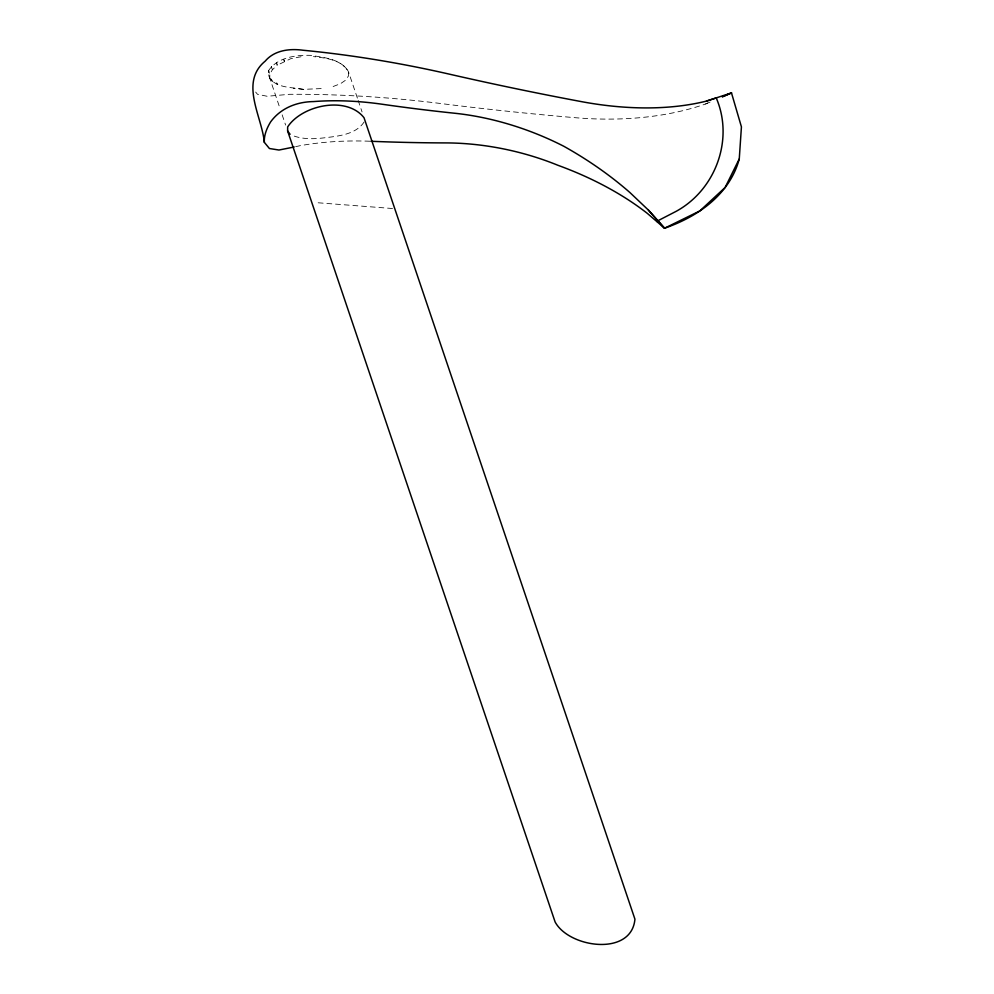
<?xml version="1.0" encoding="UTF-8"?>
<svg xmlns="http://www.w3.org/2000/svg" width="994" height="994" viewBox="0 0 994 994"><rect width="100%" height="100%" fill="white"/><g stroke="black" fill="none" stroke-linecap="round" stroke-linejoin="round"><path stroke-width="0.75" stroke-dasharray="4.97 3.73" d="M303.418 89.385C292.298 87.099 277.202 88.379 269.784 78.228L269.821 74.202L268.604 70.562C277.5 57.317 295.976 54.869 310.836 55.366C323.932 57.515 341.079 58.919 348.409 71.556L357.678 98.965M364.065 122.038C355.728 134.662 338.022 136.166 324.243 137.831C313.719 139.135 302.338 139.409 292.385 135.42M705.529 104.01L710.611 101.835L705.529 104.01A250.09 148.615 12.9 0 1 575.911 117.752A2066.874 1227.317 13 0 1 440.653 103.513A741.536 440.317 13 0 0 289.527 94.306L267.15 96.269L257.508 94.293L255.657 92.069M333.139 86.515L340.569 83.658L345.8 80.042L348.472 75.917L348.409 71.556C341.501 59.628 325.796 58.05 313.483 56.608M295.665 146.665L300.051 145.696A241.356 143.322 13 0 1 370.911 141.272M301.058 56.745L290.733 58.696L277.326 65.182L276.456 62.697L277.301 65.194L272.393 69.729L269.834 74.165L268.604 70.562L268.653 74.885L280.184 108.98M321.174 88.578L303.418 89.373L293.28 88.218M318.179 202.788L393.326 208.578M268.653 74.885L269.784 78.228M358.163 100.406L362.064 111.949M282.159 114.844L285.626 125.095M284.371 61.193L283.837 59.69L284.346 61.206M272.406 69.717L271.263 66.399L272.393 69.729M277.239 84.391L276.705 82.862L277.227 84.391M272.281 81.607L271.412 79.085L272.269 81.595"/><path stroke-width="1.49" d="M287.614 130.959L287.664 126.921C301.89 105.227 346.421 95.349 364.015 117.714L634.93 919.164C631.588 956.837 568.953 947.866 555.112 921.96L287.614 130.959L290.086 134.277M370.911 141.272A1272.556 755.639 13 0 0 445.672 142.912A184.027 109.278 13 0 1 557.932 165.29A248.699 142.664 10.2 0 1 647.38 213.424L664.551 228.222L699.788 210.952L725.148 187.444L739.263 158.903L741.425 126.872L731.485 92.902L706.399 101.115A250.09 140.626 21.2 0 1 580.881 101.525A2066.874 1163.228 21.1 0 1 449.648 74.215A741.536 417.331 21.1 0 0 303.071 50.247C289.552 48.395 274.456 50.185 265.149 61.181C239.392 82.427 261.894 116.273 264.354 142.378L269.424 148.516L278.966 150.032L294.199 146.988M657.469 222.122L657.904 220.755L675.957 211.436C715.581 189.929 734.156 139.471 716.227 97.909L706.399 101.115M739.275 158.941A237.541 137.632 17.1 0 1 664.564 228.222L648.386 210.069L629.997 192.612A248.699 144.093 24.1 0 0 563.772 146.255A184.027 103.562 21.1 0 0 454.78 113.254A1272.556 716.177 21.1 0 1 382.28 104.258A241.356 135.83 21.1 0 0 313.619 101.574C296.895 101.798 280.83 107.986 270.666 121.84A37.163 20.601 -44.7 0 0 264.354 142.378M648.386 210.069L664.551 228.222M731.485 92.902L722.265 96.84L731.497 92.939"/></g></svg>
